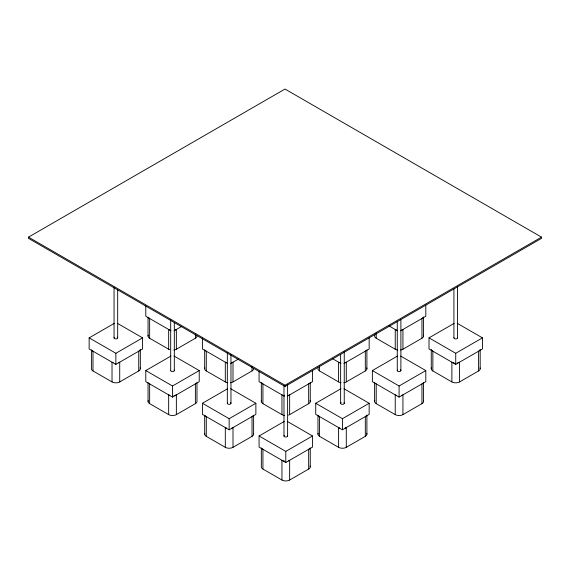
<?xml version="1.0" encoding="UTF-8"?>
<svg xmlns="http://www.w3.org/2000/svg" width="570" height="570" viewBox="0 0 570 570"><rect width="100%" height="100%" fill="white"/><g stroke="black" fill="none" stroke-linecap="round" stroke-linejoin="round"><path stroke-width="0.85" d="M28.5 237.134L285 89.041L541.5 237.134L541.5 238.367L285 386.453L28.5 238.367L28.5 237.134L285 385.22L541.5 237.134M117.391 323.325L142.585 337.868L142.585 348.975L115.867 364.401L89.148 348.975L89.148 337.868L114.335 323.325M89.148 337.868L115.867 353.293L142.585 337.868M174.035 330.821L181.68 326.403M91.4 349.838L91.4 368.719A5.444 3.142 0 0 0 92.996 370.942L112.019 381.928A5.444 3.142 0 0 0 119.714 381.928L138.738 370.942A5.444 3.142 0 0 0 140.142 367.906M173.914 350.037A5.444 3.142 0 0 0 176.358 349.225L195.382 338.238A5.444 3.142 0 0 0 196.971 336.022M174.035 356.029L199.229 370.571L199.229 381.679L172.511 397.105L145.792 381.679L145.792 370.571L170.979 356.029M145.792 370.571L172.511 385.997L199.229 370.571M230.679 363.525L238.324 359.107M148.228 400.61A5.444 3.142 0 0 0 149.639 403.646L168.663 414.632A5.444 3.142 0 0 0 176.358 414.632L195.382 403.646A5.444 3.142 0 0 0 196.971 401.423L196.971 382.541M230.558 382.741A5.444 3.142 0 0 0 233.002 381.928L252.026 370.942A5.444 3.142 0 0 0 253.614 368.719M230.679 388.733L255.873 403.275L255.873 414.383L229.154 429.809L202.436 414.383L202.436 403.275L227.622 388.733M202.436 403.275L229.154 418.701L255.873 403.275M287.323 396.221L312.517 381.679L312.517 370.571M343.966 363.525L369.161 348.975L369.161 337.868M400.61 330.821L425.804 316.272L425.804 305.164M204.872 433.314A5.444 3.142 0 0 0 206.283 436.349L225.307 447.336A5.444 3.142 0 0 0 233.002 447.336L252.026 436.349A5.444 3.142 0 0 0 253.429 433.314M288.513 415.131A5.444 3.142 0 0 0 289.645 414.632L308.669 403.646A5.444 3.142 0 0 0 310.073 400.61M343.845 382.741A5.444 3.142 0 0 0 346.289 381.928L365.313 370.942A5.444 3.142 0 0 0 366.717 367.906M400.489 350.037A5.444 3.142 0 0 0 402.933 349.225L421.957 338.238A5.444 3.142 0 0 0 423.36 335.203M287.323 421.437L312.517 435.979L312.517 447.087L285.798 462.512L259.079 447.087L259.079 435.979L284.266 421.437M343.966 388.733L369.161 403.275L369.161 414.383L342.442 429.809L315.723 414.383L315.723 403.275L340.91 388.733M400.61 356.029L425.804 370.571L425.804 381.679L399.086 397.105L372.367 381.679L372.367 370.571L397.554 356.029M457.254 323.325L482.448 337.868L482.448 348.975L455.729 364.401L429.011 348.975L429.011 337.868L454.197 323.325M259.079 435.979L285.798 451.404L312.517 435.979M315.723 403.275L342.442 418.701L369.161 403.275M372.367 370.571L399.086 385.997L425.804 370.571M429.011 337.868L455.729 353.293L482.448 337.868M261.331 447.942L261.331 466.83A5.444 3.142 0 0 0 262.927 469.053L281.951 480.033A5.444 3.142 0 0 0 289.645 480.033L308.669 469.053A5.444 3.142 0 0 0 310.073 466.018M318.16 433.314A5.444 3.142 0 0 0 319.57 436.349L338.594 447.336A5.444 3.142 0 0 0 346.289 447.336L365.313 436.349A5.444 3.142 0 0 0 366.717 433.314M374.803 400.61A5.444 3.142 0 0 0 376.214 403.646L395.238 414.632A5.444 3.142 0 0 0 402.933 414.632L421.957 403.646A5.444 3.142 0 0 0 423.36 400.61M431.447 367.906A5.444 3.142 0 0 0 432.858 370.942L451.882 381.928A5.444 3.142 0 0 0 459.577 381.928L478.601 370.942A5.444 3.142 0 0 0 480.004 367.906M389.146 325.962L397.554 330.821M374.803 335.203A5.444 3.142 0 0 0 376.214 338.238L395.238 349.225A5.444 3.142 0 0 0 397.675 350.037M332.502 358.665L340.91 363.525M318.16 367.906A5.444 3.142 0 0 0 319.57 370.942L338.594 381.928A5.444 3.142 0 0 0 341.031 382.741M170.979 330.821L145.792 316.272L145.792 306.019M227.622 363.525L202.436 348.975L202.436 337.868M284.266 396.221L259.079 381.679L259.079 371.426M148.228 335.203A5.444 3.142 0 0 0 149.639 338.238L168.663 349.225A5.444 3.142 0 0 0 169.789 349.724M204.872 367.906A5.444 3.142 0 0 0 206.283 370.942L225.307 381.928A5.444 3.142 0 0 0 227.743 382.741M261.516 400.61A5.444 3.142 0 0 0 262.927 403.646L281.951 414.632A5.444 3.142 0 0 0 284.387 415.445M480.189 349.838L480.189 368.719M478.601 370.942L478.601 351.198A5.444 3.142 0 0 0 480.004 349.788M459.577 381.928L459.577 362.178A5.444 3.142 0 0 1 457.133 362.997M457.539 286.332L457.539 337.868M455.729 353.293L455.729 364.401M453.912 288.997L453.912 337.868M451.882 381.928L451.882 362.178A5.444 3.142 0 0 0 454.319 362.997M432.858 370.942L432.858 351.198A5.444 3.142 0 0 1 431.447 349.788M431.262 349.838L431.262 368.719M423.546 317.134L423.546 336.022M423.546 382.541L423.546 401.423M421.957 338.238L421.957 318.495A5.444 3.142 0 0 0 423.36 317.084M421.957 403.646L421.957 383.902A5.444 3.142 0 0 0 422.819 383.254M402.933 349.225L402.933 329.481A5.444 3.142 0 0 1 401.8 329.98M402.933 414.632L402.933 394.882A5.444 3.142 0 0 1 401.8 395.38M400.895 319.927L400.895 370.571M399.086 385.997L399.086 397.105M397.269 321.701L397.269 370.571M395.238 349.225L395.238 329.481A5.444 3.142 0 0 0 396.364 329.98M395.238 414.632L395.238 394.882A5.444 3.142 0 0 0 396.364 395.38M376.214 333.087L376.214 338.238M376.214 403.646L376.214 383.902A5.444 3.142 0 0 1 375.345 383.254M374.618 382.541L374.618 401.423M366.902 349.838L366.902 368.719M366.902 415.238L366.902 434.126M365.313 370.942L365.313 351.198A5.444 3.142 0 0 0 366.175 350.55M365.313 436.349L365.313 416.606A5.444 3.142 0 0 0 366.717 415.195M346.289 381.928L346.289 362.178A5.444 3.142 0 0 1 345.156 362.684M346.289 447.336L346.289 427.586A5.444 3.142 0 0 1 345.156 428.084M344.252 351.74L344.252 403.275M342.442 418.701L342.442 429.809M340.625 354.405L340.625 403.275M338.594 381.928L338.594 362.178A5.444 3.142 0 0 0 339.72 362.684M338.594 447.336L338.594 427.586A5.444 3.142 0 0 0 339.72 428.084M319.57 365.79L319.57 370.942M319.57 436.349L319.57 416.606A5.444 3.142 0 0 1 318.701 415.95M317.974 415.238L317.974 434.126M310.258 382.541L310.258 401.423M310.258 447.942L310.258 466.83M308.669 403.646L308.669 383.902A5.444 3.142 0 0 0 309.531 383.254M308.669 469.053L308.669 449.31A5.444 3.142 0 0 0 309.531 448.654M289.645 414.632L289.645 394.882A5.444 3.142 0 0 1 288.513 395.38M289.645 480.033L289.645 460.289A5.444 3.142 0 0 1 288.513 460.788M287.608 384.444L287.608 435.979M285.798 451.404L285.798 462.512M285 385.22L285 386.453M283.981 385.334L283.981 435.979M281.951 414.632L281.951 394.882A5.444 3.142 0 0 0 284.387 395.694M281.951 480.033L281.951 460.289A5.444 3.142 0 0 0 284.387 461.101M262.927 403.646L262.927 383.902A5.444 3.142 0 0 1 262.058 383.254M262.927 469.053L262.927 449.31A5.444 3.142 0 0 1 262.058 448.654M261.331 382.541L261.331 401.423M253.614 415.238L253.614 434.126M252.026 366.653L252.026 370.942M252.026 436.349L252.026 416.606A5.444 3.142 0 0 0 252.888 415.95M233.002 381.928L233.002 362.178A5.444 3.142 0 0 1 231.869 362.684M233.002 447.336L233.002 427.586A5.444 3.142 0 0 1 231.869 428.084M230.964 354.405L230.964 403.275M229.154 418.701L229.154 429.809M227.337 352.631L227.337 403.275M225.307 381.928L225.307 362.178A5.444 3.142 0 0 0 226.433 362.684M225.307 447.336L225.307 427.586A5.444 3.142 0 0 0 226.433 428.084M206.283 370.942L206.283 351.198A5.444 3.142 0 0 1 205.414 350.55M206.283 436.349L206.283 416.606A5.444 3.142 0 0 1 205.414 415.95M204.687 349.838L204.687 368.719M204.687 415.238L204.687 434.126M195.382 333.949L195.382 338.238M195.382 403.646L195.382 383.902A5.444 3.142 0 0 0 196.244 383.254M176.358 349.225L176.358 329.481A5.444 3.142 0 0 1 175.225 329.98M176.358 414.632L176.358 394.882A5.444 3.142 0 0 1 173.914 395.694M174.32 322.591L174.32 370.571M172.511 385.997L172.511 397.105M170.694 319.927L170.694 370.571M168.663 349.225L168.663 329.481A5.444 3.142 0 0 0 169.789 329.98M168.663 414.632L168.663 394.882A5.444 3.142 0 0 0 169.789 395.38M149.639 338.238L149.639 318.495A5.444 3.142 0 0 1 148.77 317.846M149.639 403.646L149.639 383.902A5.444 3.142 0 0 1 148.77 383.254M148.043 317.134L148.043 336.022M148.043 382.541L148.043 401.423M140.327 349.838L140.327 368.719M138.738 370.942L138.738 351.198A5.444 3.142 0 0 0 140.142 349.788M119.714 381.928L119.714 362.178A5.444 3.142 0 0 1 118.581 362.684M117.677 289.888L117.677 337.868M115.867 353.293L115.867 364.401M114.05 287.223L114.05 337.868M112.019 381.928L112.019 362.178A5.444 3.142 0 0 0 113.145 362.684M92.996 370.942L92.996 351.198A5.444 3.142 0 0 1 92.126 350.55M457.475 337.597A1.817 1.047 0 0 1 455.729 338.915A1.817 1.047 0 0 1 453.976 337.597M344.009 402.755A1.817 1.047 0 0 1 343.482 404.13A1.817 1.047 0 0 1 341.052 403.952A1.817 1.047 0 0 1 341.159 402.534M117.149 337.127A1.817 1.047 0 0 1 117.256 338.544A1.817 1.047 0 0 1 114.826 338.73A1.817 1.047 0 0 1 114.292 337.347M400.368 369.83A1.817 1.047 0 0 1 400.475 371.248A1.817 1.047 0 0 1 398.045 371.433A1.817 1.047 0 0 1 397.511 370.051M287.544 435.708A1.817 1.047 0 0 1 285.556 437.019A1.817 1.047 0 0 1 284.223 435.459M230.437 402.534A1.817 1.047 0 0 1 230.544 403.952A1.817 1.047 0 0 1 228.114 404.13A1.817 1.047 0 0 1 227.58 402.755M174.078 370.051A1.817 1.047 0 0 1 172.746 371.611A1.817 1.047 0 0 1 170.758 370.301"/></g></svg>
